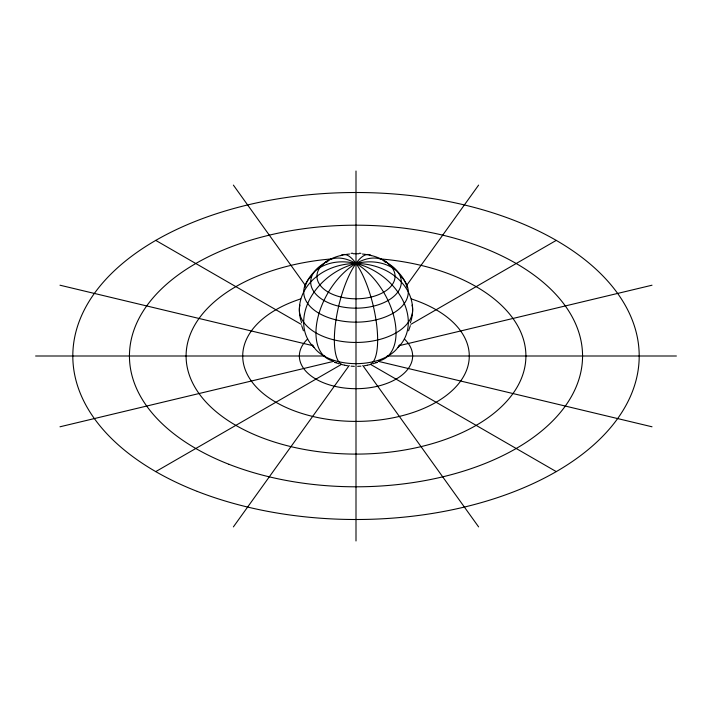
<?xml version="1.0" encoding="UTF-8"?>
<svg xmlns="http://www.w3.org/2000/svg" width="712" height="712" viewBox="0 0 712 712"><rect width="100%" height="100%" fill="white"/><g stroke="black" fill="none" stroke-linecap="round" stroke-linejoin="round"><path stroke-width="1.07" d="M410.343 325.642L408.572 330.786M233.385 526.898L349.209 365.47M406.792 285.2L478.615 185.102M155.75 471.611L341.555 364.339M410.877 324.316L556.25 240.389M372.937 363.796L377.405 362.168M375.963 362.755L377.129 362.283M59.986 426.791L333.314 361.429M399.209 345.667L652.014 285.209M367.365 365.238L364.197 365.799M351.052 253.338L352.689 253.223M360.948 366.164L357.655 366.36M35.6 356L324.85 356M387.15 356L676.4 356M354.345 366.36L351.052 366.164M359.311 253.223L360.948 253.338M347.803 365.799L344.635 365.238M59.986 285.209L312.791 345.667M378.686 361.429L652.014 426.791M339.063 363.796L334.871 362.283M334.596 362.168L336.037 362.755M155.75 240.389L301.123 324.316M370.445 364.339L556.25 471.611M233.385 185.102L305.208 285.2M362.791 365.47L478.615 526.898M303.428 330.786L301.657 325.642M356 171.022L356 540.978M322.305 265.3A56.64 32.699 60 0 1 383.982 292.819A56.64 32.699 60 0 1 378.446 361.011M304.87 287.692A56.64 42.729 35.7 0 1 377.734 272.883A56.64 42.729 35.7 0 1 397.892 347.483M340.674 255.688A56.64 17.693 76.6 0 1 372.874 304.255A56.64 17.693 76.6 0 1 367.721 364.989M344.279 364.989A56.64 17.693 -76.6 0 1 339.126 304.255A56.64 17.693 -76.6 0 1 371.326 255.688M314.108 347.483A56.64 42.729 -35.7 0 1 334.266 272.883A56.64 42.729 -35.7 0 1 407.13 287.692M301.657 322.785A56.64 46.244 0 0 1 356 263.511A56.64 46.244 0 0 1 410.343 322.785M333.554 361.011A56.64 32.699 -60 0 1 328.018 292.819A56.64 32.699 -60 0 1 389.695 265.3M412.061 305.101A56.64 32.699 0 0 1 356 342.454A56.64 32.699 0 0 1 299.939 305.101M362.479 254.024A39.062 22.553 0 0 1 388.69 288.609A39.062 22.553 0 0 1 323.31 288.609A39.062 22.553 0 0 1 349.521 254.024M353.214 253.775A39.062 22.553 0 0 1 358.786 253.775M388.04 263.511A45.31 26.157 0 0 1 388.04 300.508A45.31 26.157 0 0 1 323.96 300.508A45.31 26.157 0 0 1 323.96 263.511M326.327 262.238A45.31 26.157 0 0 1 327.992 261.446M384.008 261.446A45.31 26.157 0 0 1 385.673 262.238M400.642 276.256A52.279 30.189 0 0 1 389.927 314.935A52.279 30.189 0 0 1 322.073 314.935A52.279 30.189 0 0 1 311.358 276.256M399.477 344.875A45.31 26.157 0 0 1 356 363.663A45.31 26.157 0 0 1 312.524 344.875M380.181 258.901A169.919 98.105 0 0 1 498.943 409.035A169.919 98.105 0 0 1 213.057 409.035A169.919 98.105 0 0 1 331.819 258.901M404.363 338.983A56.64 32.699 0 0 1 392.748 380.884A56.64 32.699 0 0 1 319.252 380.884A56.64 32.699 0 0 1 307.637 338.983M411.296 298.924A113.279 65.397 0 0 1 443.104 397.812A113.279 65.397 0 0 1 268.896 397.812A113.279 65.397 0 0 1 300.704 298.924M197.269 491.405A283.198 163.502 0 0 0 638.477 367.668A283.198 163.502 0 0 0 232.263 208.936A283.198 163.502 0 0 0 197.269 491.405M229.015 464.322A226.558 130.803 0 0 0 581.98 365.327A226.558 130.803 0 0 0 257.005 238.342A226.558 130.803 0 0 0 229.015 464.322"/></g></svg>
